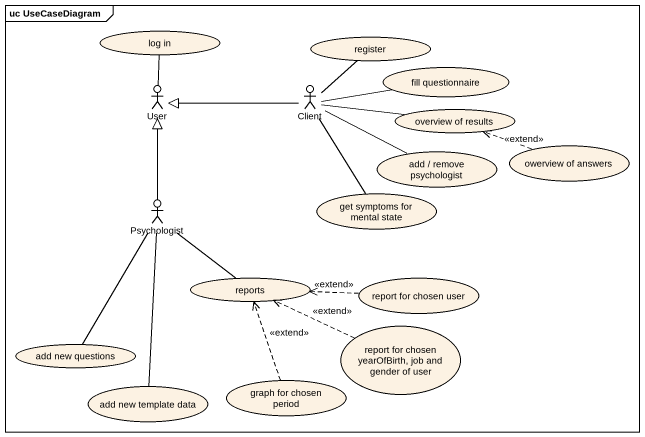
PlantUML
@startuml
mainframe uc UseCaseDiagram
usecase "log in" as log_in
usecase register
actor User
actor Client
usecase "fill questionnaire" as fill_questionnaire
usecase "overview of results" as overview_of_results
usecase "add / remove psychologist" as add_remove_psychologist
usecase "owerview of answers" as owerview_of_answers
actor Psychologist
usecase "get symptoms for mental state" as get_symptoms_for_mental
usecase reports
usecase "report for chosen user" as report_for_chosen_user
usecase "report for chosen yearOfBirth, job and gender of user" as report_for_chosen
usecase "add new questions" as add_new_questions
usecase "add new template data" as add_new_template_data
usecase "graph for chosen period" as graph_for_chosen_period
User -up- log_in
Client -up- register
Client -left-|> User
Client -right- fill_questionnaire
Client -right- overview_of_results
Client -right- add_remove_psychologist
Client -- get_symptoms_for_mental
owerview_of_answers .left.> overview_of_results : <<extend>>
Psychologist -up-|> User
Psychologist -- reports
Psychologist -- add_new_questions
Psychologist -- add_new_template_data
report_for_chosen_user .left.> reports : <<extend>>
report_for_chosen .left.> reports : <<extend>>
graph_for_chosen_period .up.> reports : <<extend>>
@enduml
